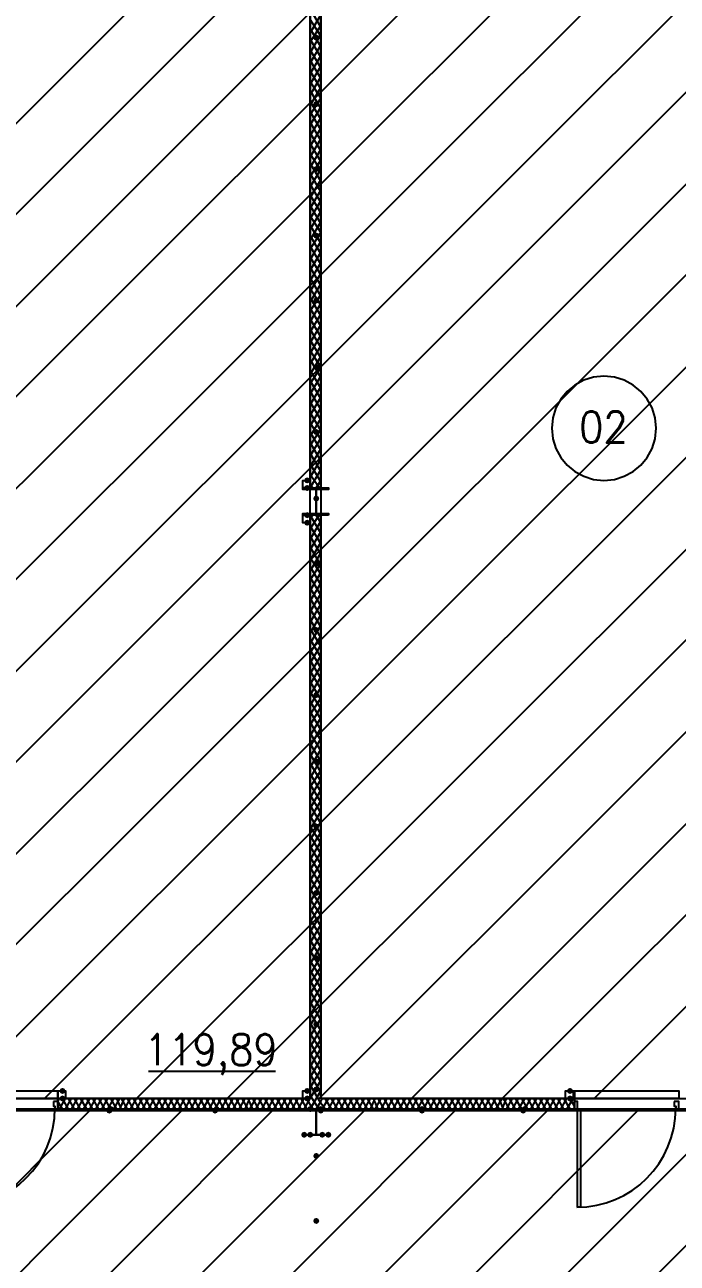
# Model space of a CAD drawing. Header units: millimetres. Extents: x 0 to 420, y 0 to 297.
# Drawn here: x 129.33 to 147.62, y 197.53 to 232.22 of the extents above; entities that cross this region are included whole.
import ezdxf

# ---------------------------------------------------------------- set-up
doc = ezdxf.new("R2010")
doc.units = ezdxf.units.MM
doc.layers.get('0').update_dxf_attribs({"linetype": 'CONTINUOUS'})
doc.styles.get("Standard").update_dxf_attribs({"font": 'STANDARD'})

msp = doc.modelspace()

# ---------------------------------------------------------------- hatches: boundary and pattern name
at = {"true_color": 0x000007}
for points in [[(137.583333, 231.859667), (137.558463, 231.799871), (137.498667, 231.775), (137.438871, 231.799871), (137.414, 231.859667), (137.438871, 231.919462), (137.498667, 231.944333), (137.558462, 231.919463)], [(137.583333, 229.997), (137.558463, 229.937204), (137.498667, 229.912333), (137.438871, 229.937204), (137.414, 229.997), (137.438871, 230.056796), (137.498667, 230.081667), (137.558462, 230.056796)], [(137.583333, 228.176667), (137.558463, 228.116871), (137.498667, 228.092), (137.438871, 228.116871), (137.414, 228.176667), (137.438871, 228.236462), (137.498667, 228.261333), (137.558462, 228.236463)], [(137.583333, 226.314), (137.558463, 226.254204), (137.498667, 226.229333), (137.438871, 226.254204), (137.414, 226.314), (137.438871, 226.373796), (137.498667, 226.398667), (137.558462, 226.373796)], [(137.583333, 224.493667), (137.558463, 224.433871), (137.498667, 224.409), (137.438871, 224.433871), (137.414, 224.493667), (137.438871, 224.553462), (137.498667, 224.578333), (137.558462, 224.553463)], [(137.583333, 222.631), (137.558463, 222.571204), (137.498667, 222.546333), (137.438871, 222.571204), (137.414, 222.631), (137.438871, 222.690796), (137.498667, 222.715667), (137.558462, 222.690796)], [(137.583333, 220.810667), (137.558463, 220.750871), (137.498667, 220.726), (137.438871, 220.750871), (137.414, 220.810667), (137.438871, 220.870462), (137.498667, 220.895333), (137.558462, 220.870463)], [(137.329333, 219.456), (137.304463, 219.396204), (137.244667, 219.371333), (137.184871, 219.396204), (137.16, 219.456), (137.184871, 219.515796), (137.244667, 219.540667), (137.304462, 219.515796)], [(137.329333, 219.244333), (137.304463, 219.184537), (137.244667, 219.159667), (137.184871, 219.184537), (137.16, 219.244333), (137.184871, 219.304129), (137.244667, 219.329), (137.304462, 219.304129)], [(137.583333, 218.948), (137.558463, 218.888204), (137.498667, 218.863333), (137.438871, 218.888204), (137.414, 218.948), (137.438871, 219.007796), (137.498667, 219.032667), (137.558462, 219.007796)], [(137.329333, 218.482333), (137.304463, 218.422537), (137.244667, 218.397667), (137.184871, 218.422537), (137.16, 218.482333), (137.184871, 218.542129), (137.244667, 218.567), (137.304462, 218.542129)], [(137.329333, 218.270667), (137.304463, 218.210871), (137.244667, 218.186), (137.184871, 218.210871), (137.16, 218.270667), (137.184871, 218.330462), (137.244667, 218.355333), (137.304462, 218.330463)], [(137.583333, 217.127667), (137.558463, 217.067871), (137.498667, 217.043), (137.438871, 217.067871), (137.414, 217.127667), (137.438871, 217.187462), (137.498667, 217.212333), (137.558462, 217.187463)], [(137.583333, 215.265), (137.558463, 215.205204), (137.498667, 215.180333), (137.438871, 215.205204), (137.414, 215.265), (137.438871, 215.324796), (137.498667, 215.349667), (137.558462, 215.324796)], [(137.583333, 213.444667), (137.558463, 213.384871), (137.498667, 213.36), (137.438871, 213.384871), (137.414, 213.444667), (137.438871, 213.504462), (137.498667, 213.529333), (137.558462, 213.504463)], [(137.583333, 211.582), (137.558463, 211.522204), (137.498667, 211.497333), (137.438871, 211.522204), (137.414, 211.582), (137.438871, 211.641796), (137.498667, 211.666667), (137.558462, 211.641796)], [(137.583333, 209.761667), (137.558463, 209.701871), (137.498667, 209.677), (137.438871, 209.701871), (137.414, 209.761667), (137.438871, 209.821462), (137.498667, 209.846333), (137.558462, 209.821463)], [(137.583333, 207.899), (137.558463, 207.839204), (137.498667, 207.814333), (137.438871, 207.839204), (137.414, 207.899), (137.438871, 207.958796), (137.498667, 207.983667), (137.558462, 207.958796)], [(137.583333, 206.078667), (137.558463, 206.018871), (137.498667, 205.994), (137.438871, 206.018871), (137.414, 206.078667), (137.438871, 206.138462), (137.498667, 206.163333), (137.558462, 206.138463)], [(137.583333, 204.216), (137.558463, 204.156204), (137.498667, 204.131333), (137.438871, 204.156204), (137.414, 204.216), (137.438871, 204.275796), (137.498667, 204.300667), (137.558462, 204.275796)], [(130.471333, 202.353333), (130.446463, 202.293537), (130.386667, 202.268667), (130.326871, 202.293537), (130.302, 202.353333), (130.326871, 202.413129), (130.386667, 202.438), (130.446462, 202.413129)], [(137.329333, 202.353333), (137.304463, 202.293537), (137.244667, 202.268667), (137.184871, 202.293537), (137.16, 202.353333), (137.184871, 202.413129), (137.244667, 202.438), (137.304462, 202.413129)], [(137.583333, 202.395667), (137.558463, 202.335871), (137.498667, 202.311), (137.438871, 202.335871), (137.414, 202.395667), (137.438871, 202.455462), (137.498667, 202.480333), (137.558462, 202.455463)], [(144.695333, 202.353333), (144.670463, 202.293537), (144.610667, 202.268667), (144.550871, 202.293537), (144.526, 202.353333), (144.550871, 202.413129), (144.610667, 202.438), (144.670462, 202.413129)], [(130.471333, 202.141667), (130.446463, 202.081871), (130.386667, 202.057), (130.326871, 202.081871), (130.302, 202.141667), (130.326871, 202.201462), (130.386667, 202.226333), (130.446462, 202.201463)], [(137.329333, 202.141667), (137.304463, 202.081871), (137.244667, 202.057), (137.184871, 202.081871), (137.16, 202.141667), (137.184871, 202.201462), (137.244667, 202.226333), (137.304462, 202.201463)], [(137.414, 201.845333), (137.389129, 201.785537), (137.329333, 201.760667), (137.269538, 201.785537), (137.244667, 201.845333), (137.269537, 201.905129), (137.329333, 201.93), (137.389129, 201.905129)], [(144.695333, 202.141667), (144.670463, 202.081871), (144.610667, 202.057), (144.550871, 202.081871), (144.526, 202.141667), (144.550871, 202.201462), (144.610667, 202.226333), (144.670462, 202.201463)], [(137.244667, 201.125667), (137.219796, 201.065871), (137.16, 201.041), (137.100204, 201.065871), (137.075333, 201.125667), (137.100204, 201.185462), (137.16, 201.210333), (137.219796, 201.185463)], [(137.414, 201.125667), (137.389129, 201.065871), (137.329333, 201.041), (137.269538, 201.065871), (137.244667, 201.125667), (137.269537, 201.185462), (137.329333, 201.210333), (137.389129, 201.185463)], [(137.752667, 201.125667), (137.727796, 201.065871), (137.668, 201.041), (137.608204, 201.065871), (137.583333, 201.125667), (137.608204, 201.185462), (137.668, 201.210333), (137.727796, 201.185463)], [(137.922, 201.125667), (137.897129, 201.065871), (137.837333, 201.041), (137.777538, 201.065871), (137.752667, 201.125667), (137.777537, 201.185462), (137.837333, 201.210333), (137.897129, 201.185463)], [(137.583333, 200.533), (137.558463, 200.473204), (137.498667, 200.448333), (137.438871, 200.473204), (137.414, 200.533), (137.438871, 200.592796), (137.498667, 200.617667), (137.558462, 200.592796)], [(137.583333, 198.712667), (137.558463, 198.652871), (137.498667, 198.628), (137.438871, 198.652871), (137.414, 198.712667), (137.438871, 198.772462), (137.498667, 198.797333), (137.558462, 198.772463)]]:
    msp.add_hatch(color=0, dxfattribs=at).paths.add_polyline_path(points, flags=0)
at = {"true_color": 0x0000fe}
for points in [[(131.826, 201.845333), (131.801129, 201.785537), (131.741333, 201.760667), (131.681538, 201.785537), (131.656667, 201.845333), (131.681537, 201.905129), (131.741333, 201.93), (131.801129, 201.905129)], [(134.789333, 201.845333), (134.764463, 201.785537), (134.704667, 201.760667), (134.644871, 201.785537), (134.62, 201.845333), (134.644871, 201.905129), (134.704667, 201.93), (134.764462, 201.905129)], [(137.710333, 201.845333), (137.685463, 201.785537), (137.625667, 201.760667), (137.565871, 201.785537), (137.541, 201.845333), (137.565871, 201.905129), (137.625667, 201.93), (137.685462, 201.905129)], [(140.546667, 201.845333), (140.521796, 201.785537), (140.462, 201.760667), (140.402204, 201.785537), (140.377333, 201.845333), (140.402204, 201.905129), (140.462, 201.93), (140.521796, 201.905129)], [(143.425333, 201.845333), (143.400463, 201.785537), (143.340667, 201.760667), (143.280871, 201.785537), (143.256, 201.845333), (143.280871, 201.905129), (143.340667, 201.93), (143.400462, 201.905129)], [(131.783667, 201.803), (131.758796, 201.743204), (131.699, 201.718333), (131.639204, 201.743204), (131.614333, 201.803), (131.639204, 201.862796), (131.699, 201.887667), (131.758796, 201.862796)], [(134.747, 201.803), (134.722129, 201.743204), (134.662333, 201.718333), (134.602538, 201.743204), (134.577667, 201.803), (134.602537, 201.862796), (134.662333, 201.887667), (134.722129, 201.862796)], [(137.710333, 201.803), (137.685463, 201.743204), (137.625667, 201.718333), (137.565871, 201.743204), (137.541, 201.803), (137.565871, 201.862796), (137.625667, 201.887667), (137.685462, 201.862796)], [(140.546667, 201.803), (140.521796, 201.743204), (140.462, 201.718333), (140.402204, 201.743204), (140.377333, 201.803), (140.402204, 201.862796), (140.462, 201.887667), (140.521796, 201.862796)], [(143.383, 201.803), (143.358129, 201.743204), (143.298333, 201.718333), (143.238537, 201.743204), (143.213667, 201.803), (143.238537, 201.862796), (143.298333, 201.887667), (143.358129, 201.862796)]]:
    msp.add_hatch(color=0, dxfattribs=at).paths.add_polyline_path(points, flags=0)
at = {"true_color": 0x000007}
h = msp.add_hatch(color=0, dxfattribs=at)
h.paths.add_polyline_path([(137.625667, 201.845333), (130.259667, 201.845333), (137.625667, 201.803)], flags=0)
h.paths.add_polyline_path([(130.259667, 201.845333), (137.625667, 201.803), (130.259667, 201.803)], flags=0)
h = msp.add_hatch(color=0, dxfattribs=at)
h.paths.add_polyline_path([(144.737667, 201.845333), (137.625667, 201.845333), (144.737667, 201.803)], flags=0)
h.paths.add_polyline_path([(137.625667, 201.845333), (144.737667, 201.803), (137.625667, 201.803)], flags=0)

# ---------------------------------------------------------------- linework, layer by layer
at = {"color": 0, "true_color": 0x00002b}
for points in [[(108.161667, 236.601), (108.161667, 202.141667), (137.329333, 202.141667), (137.329333, 236.601)], [(154.728333, 202.141667), (154.728333, 236.601), (137.625667, 236.601), (137.625667, 202.141667)]]:
    msp.add_lwpolyline(points, close=True, dxfattribs=at)
at = {"color": 0, "true_color": 0x000002}
for points in [[(108.161668, 208.533999), (136.228668, 236.600999)], [(108.161668, 205.993999), (138.768668, 236.600999)], [(108.161668, 203.411666), (141.351001, 236.600999)], [(109.389335, 202.141666), (143.891001, 236.600999)], [(111.971668, 202.141666), (146.473334, 236.600999)], [(114.511668, 202.141666), (149.013334, 236.600999)], [(117.094001, 202.141666), (151.595668, 236.600999)], [(119.634001, 202.141666), (154.135668, 236.600999)], [(122.216335, 202.141666), (156.718001, 236.600999)], [(124.756335, 202.141666), (159.258001, 236.600999)], [(127.338668, 202.141666), (161.840334, 236.600999)], [(129.878668, 202.141666), (164.380334, 236.600999)], [(132.461001, 202.141666), (166.962668, 236.600999)], [(135.001001, 202.141666), (169.502668, 236.600999)], [(137.583334, 202.141666), (172.085001, 236.600999)], [(140.165668, 202.141666), (174.625001, 236.600999)], [(142.705668, 202.141666), (177.207334, 236.600999)], [(145.288001, 202.141666), (179.747334, 236.600999)]]:
    msp.add_lwpolyline(points, dxfattribs=at)
at = {"color": 0, "true_color": 0x000006}
msp.add_lwpolyline([(242.527667, 236.600999), (258.572001, 236.600999), (258.572001, 201.845333), (392.938, 201.845333), (392.938, 154.728333), (258.572001, 154.728333), (258.572001, 119.972666), (242.485334, 119.972666), (242.485334, 154.770666), (108.161668, 154.770666), (108.161668, 201.802999), (242.189001, 201.802999), (242.527667, 201.802999)], close=True, dxfattribs=at)
at = {"color": 0, "true_color": 0x000007}
for points in [[(137.625667, 219.244333), (137.625667, 235.881333), (137.329333, 235.881333), (137.329333, 219.244333)], [(137.329333, 219.244333), (137.117667, 219.244333), (137.117667, 219.456), (137.329333, 219.456), (137.329333, 219.244333), (137.117667, 219.244333), (137.117667, 219.456), (137.329333, 219.456)], [(137.837333, 218.482333), (137.117667, 218.482333), (137.117667, 218.524667), (137.498667, 218.524667), (137.498667, 219.202), (137.117667, 219.202), (137.117667, 219.244333), (137.837333, 219.244333), (137.837333, 219.202), (137.498667, 219.202), (137.498667, 218.524667), (137.837333, 218.524667)], [(137.329333, 218.270667), (137.117667, 218.270667), (137.117667, 218.482333), (137.329333, 218.482333), (137.329333, 218.270667), (137.117667, 218.270667), (137.117667, 218.482333), (137.329333, 218.482333)], [(130.259667, 202.353333), (130.471333, 202.353333), (130.471333, 202.141667), (130.259667, 202.141667), (130.259667, 202.353333), (130.471333, 202.353333), (130.471333, 202.141667), (130.259667, 202.141667)], [(137.329333, 202.141667), (137.117667, 202.141667), (137.117667, 202.353333), (137.329333, 202.353333), (137.329333, 202.141667), (137.117667, 202.141667), (137.117667, 202.353333), (137.329333, 202.353333)], [(144.483667, 202.353333), (144.695333, 202.353333), (144.695333, 202.141667), (144.483667, 202.141667), (144.483667, 202.353333), (144.737667, 202.353333), (144.737667, 202.141667), (144.483667, 202.141667)], [(130.132667, 202.057), (130.132667, 201.93), (130.175, 201.93), (130.175, 201.845333), (130.259667, 201.845333), (130.259667, 202.057)], [(144.737667, 202.057), (144.737667, 201.845333), (144.822333, 201.845333), (144.822333, 201.93), (144.822333, 202.057)], [(147.531667, 202.057), (147.531667, 201.93), (147.574, 201.93), (147.574, 201.845333), (147.658667, 201.845333), (147.658667, 202.057)], [(137.625667, 201.845333), (130.259667, 201.845333), (137.625667, 201.803)], [(130.259667, 201.845333), (137.625667, 201.803), (130.259667, 201.803)], [(130.259667, 201.803), (137.625667, 201.803), (137.625667, 201.845333), (130.259667, 201.845333)], [(130.259667, 201.803), (137.625667, 201.803), (137.625667, 201.845333), (130.259667, 201.845333)], [(137.837333, 201.125667), (137.117667, 201.125667), (137.498667, 201.125667), (137.498667, 201.803), (137.117667, 201.803), (137.117667, 201.845333), (137.837333, 201.845333), (137.837333, 201.803), (137.498667, 201.803), (137.498667, 201.125667)], [(144.737667, 201.845333), (137.625667, 201.845333), (144.737667, 201.803)], [(137.625667, 201.845333), (144.737667, 201.803), (137.625667, 201.803)], [(144.737667, 201.845333), (144.737667, 201.803), (137.625667, 201.803), (137.625667, 201.845333), (144.737667, 201.845333), (137.625667, 201.845333), (137.625667, 201.803), (144.737667, 201.803)], [(144.822333, 199.093667), (144.822333, 201.845333), (144.907, 201.845333), (144.907, 199.093667)]]:
    msp.add_lwpolyline(points, close=True, dxfattribs=at)
for points in [[(137.625667, 232.156), (137.329333, 232.664)], [(137.329333, 231.986667), (137.625667, 232.494667)], [(137.625667, 231.902), (137.329333, 232.367667)], [(137.329333, 231.732667), (137.625667, 232.198333)], [(137.625667, 231.605667), (137.329333, 232.113667)], [(137.329333, 231.436333), (137.625667, 231.944333)], [(137.625667, 231.309333), (137.329333, 231.817333)], [(137.329333, 231.14), (137.625667, 231.648)], [(137.625667, 231.013), (137.329333, 231.521)], [(137.329333, 230.843667), (137.625667, 231.351667)], [(137.625667, 230.716667), (137.329333, 231.224667)], [(137.329333, 230.547333), (137.625667, 231.055333)], [(137.625667, 230.420333), (137.329333, 230.928333)], [(137.329333, 230.251), (137.625667, 230.759)], [(137.625667, 230.166333), (137.329333, 230.632)], [(137.329333, 229.954667), (137.625667, 230.462667)], [(137.625667, 229.87), (137.329333, 230.378)], [(137.329333, 229.700667), (137.625667, 230.166333)], [(137.625667, 229.573667), (137.329333, 230.081667)], [(137.329333, 229.404333), (137.625667, 229.912333)], [(137.625667, 229.277333), (137.329333, 229.785333)], [(137.329333, 229.108), (137.625667, 229.616)], [(137.625667, 228.981), (137.329333, 229.489)], [(137.329333, 228.811667), (137.625667, 229.319667)], [(137.625667, 228.684667), (137.329333, 229.192667)], [(137.329333, 228.515333), (137.625667, 229.023333)], [(137.625667, 228.388333), (137.329333, 228.896333)], [(137.329333, 228.219), (137.625667, 228.727)], [(137.625667, 228.134333), (137.329333, 228.6)], [(137.329333, 227.965), (137.625667, 228.430667)], [(137.625667, 227.838), (137.329333, 228.346)], [(137.329333, 227.668667), (137.625667, 228.176667)], [(137.625667, 227.541667), (137.329333, 228.049667)], [(137.329333, 227.372333), (137.625667, 227.880333)], [(137.625667, 227.245333), (137.329333, 227.753333)], [(137.329333, 227.076), (137.625667, 227.584)], [(137.625667, 226.949), (137.329333, 227.457)], [(137.329333, 226.779667), (137.625667, 227.287667)], [(137.625667, 226.652667), (137.329333, 227.160667)], [(137.329333, 226.483333), (137.625667, 226.991333)], [(137.625667, 226.398667), (137.329333, 226.864333)], [(137.329333, 226.187), (137.625667, 226.695)], [(137.625667, 226.102333), (137.329333, 226.610333)], [(137.329333, 225.933), (137.625667, 226.398667)], [(137.625667, 225.806), (137.329333, 226.314)], [(137.329333, 225.636667), (137.625667, 226.144667)], [(137.625667, 225.509667), (137.329333, 226.017667)], [(137.329333, 225.340333), (137.625667, 225.848333)], [(137.625667, 225.213333), (137.329333, 225.721333)], [(137.329333, 225.044), (137.625667, 225.552)], [(137.625667, 224.917), (137.329333, 225.425)], [(137.329333, 224.747667), (137.625667, 225.255667)], [(137.625667, 224.620667), (137.329333, 225.128667)], [(137.329333, 224.451333), (137.625667, 224.959333)], [(137.625667, 224.366667), (137.329333, 224.832333)], [(137.329333, 224.197333), (137.625667, 224.663)], [(137.625667, 224.070333), (137.329333, 224.578333)], [(137.329333, 223.901), (137.625667, 224.409)], [(137.625667, 223.774), (137.329333, 224.282)], [(137.329333, 223.604667), (137.625667, 224.112667)], [(137.625667, 223.477667), (137.329333, 223.985667)], [(137.329333, 223.308333), (137.625667, 223.816333)], [(137.625667, 223.181333), (137.329333, 223.689333)], [(137.329333, 223.012), (137.625667, 223.52)], [(137.625667, 222.885), (137.329333, 223.393)], [(137.329333, 222.715667), (137.625667, 223.223667)], [(137.625667, 222.631), (137.329333, 223.096667)], [(137.329333, 222.419333), (137.625667, 222.927333)], [(137.625667, 222.334667), (137.329333, 222.842667)], [(137.329333, 222.165333), (137.625667, 222.631)], [(137.625667, 222.038333), (137.329333, 222.546333)], [(137.329333, 221.869), (137.625667, 222.377)], [(147.023667, 220.9165), (146.993995, 221.210844), (146.908894, 221.484996), (146.774238, 221.733083), (146.595899, 221.949232), (146.379749, 222.127572), (146.131662, 222.262228), (145.85751, 222.347328), (145.563167, 222.377), (145.268823, 222.347328), (144.994671, 222.262228), (144.746584, 222.127572), (144.530434, 221.949232), (144.352095, 221.733083), (144.217439, 221.484996), (144.132339, 221.210844), (144.102667, 220.9165)], [(137.625667, 221.742), (137.329333, 222.25)], [(137.329333, 221.572667), (137.625667, 222.080667)], [(137.625667, 221.445667), (137.329333, 221.953667)], [(137.329333, 221.276333), (137.625667, 221.784333)], [(137.625667, 221.149333), (137.329333, 221.657333)], [(137.329333, 220.98), (137.625667, 221.488)], [(137.625667, 220.853), (137.329333, 221.361)], [(137.329333, 220.683667), (137.625667, 221.191667)], [(137.625667, 220.599), (137.329333, 221.064667)], [(137.329333, 220.429667), (137.625667, 220.895333)], [(137.625667, 220.302667), (137.329333, 220.810667)], [(144.102667, 220.9165), (144.132339, 220.622156), (144.217439, 220.348004), (144.352095, 220.099917), (144.530434, 219.883768), (144.746584, 219.705428), (144.994671, 219.570772), (145.268823, 219.485672), (145.563167, 219.456), (145.85751, 219.485672), (146.131662, 219.570772), (146.379749, 219.705428), (146.595899, 219.883768), (146.774238, 220.099917), (146.908894, 220.348004), (146.993995, 220.622156), (147.023667, 220.9165)], [(137.329333, 220.133333), (137.625667, 220.641333)], [(137.625667, 220.006333), (137.329333, 220.514333)], [(137.329333, 219.837), (137.625667, 220.345)], [(137.625667, 219.71), (137.329333, 220.218)], [(137.329333, 219.540667), (137.625667, 220.048667)], [(137.625667, 219.413667), (137.329333, 219.921667)], [(137.329333, 219.244333), (137.625667, 219.752333)], [(137.583333, 219.244333), (137.329333, 219.625333)], [(137.414, 219.244333), (137.329333, 219.329)], [(137.498667, 219.244333), (137.625667, 219.456)], [(137.16, 219.202), (137.16, 219.244333)], [(137.329333, 219.202), (137.329333, 219.244333)], [(137.498667, 218.482333), (137.498667, 219.244333)], [(137.668, 219.202), (137.668, 219.244333)], [(137.837333, 219.202), (137.837333, 219.244333)], [(137.16, 218.482333), (137.16, 218.524667)], [(137.329333, 218.482333), (137.329333, 218.524667)], [(137.329333, 218.397667), (137.414, 218.482333)], [(137.329333, 218.101333), (137.583333, 218.482333)], [(137.625667, 217.974333), (137.329333, 218.482333)], [(137.625667, 202.141667), (137.625667, 218.482333), (137.329333, 218.482333), (137.329333, 202.141667)], [(137.329333, 217.805), (137.625667, 218.313)], [(137.625667, 218.270667), (137.498667, 218.482333)], [(137.668, 218.482333), (137.668, 218.524667)], [(137.837333, 218.482333), (137.837333, 218.524667)], [(137.625667, 217.678), (137.329333, 218.186)], [(137.329333, 217.508667), (137.625667, 218.016667)], [(137.625667, 217.381667), (137.329333, 217.889667)], [(137.329333, 217.212333), (137.625667, 217.720333)], [(137.625667, 217.085333), (137.329333, 217.593333)], [(137.329333, 216.916), (137.625667, 217.424)], [(137.625667, 216.831333), (137.329333, 217.297)], [(137.329333, 216.662), (137.625667, 217.127667)], [(137.625667, 216.535), (137.329333, 217.043)], [(137.329333, 216.365667), (137.625667, 216.873667)], [(137.625667, 216.238667), (137.329333, 216.746667)], [(137.329333, 216.069333), (137.625667, 216.577333)], [(137.625667, 215.942333), (137.329333, 216.450333)], [(137.329333, 215.773), (137.625667, 216.281)], [(137.625667, 215.646), (137.329333, 216.154)], [(137.329333, 215.476667), (137.625667, 215.984667)], [(137.625667, 215.349667), (137.329333, 215.857667)], [(137.329333, 215.180333), (137.625667, 215.688333)], [(137.625667, 215.053333), (137.329333, 215.561333)], [(137.329333, 214.884), (137.625667, 215.392)], [(137.625667, 214.799333), (137.329333, 215.307333)], [(137.329333, 214.63), (137.625667, 215.095667)], [(137.625667, 214.503), (137.329333, 215.011)], [(137.329333, 214.333667), (137.625667, 214.841667)], [(137.625667, 214.206667), (137.329333, 214.714667)], [(137.329333, 214.037333), (137.625667, 214.545333)], [(137.625667, 213.910333), (137.329333, 214.418333)], [(137.329333, 213.741), (137.625667, 214.249)], [(137.625667, 213.614), (137.329333, 214.122)], [(137.329333, 213.444667), (137.625667, 213.952667)], [(137.625667, 213.317667), (137.329333, 213.825667)], [(137.329333, 213.148333), (137.625667, 213.656333)], [(137.625667, 213.063667), (137.329333, 213.529333)], [(137.329333, 212.894333), (137.625667, 213.36)], [(137.625667, 212.767333), (137.329333, 213.275333)], [(137.329333, 212.598), (137.625667, 213.106)], [(137.625667, 212.471), (137.329333, 212.979)], [(137.329333, 212.301667), (137.625667, 212.809667)], [(137.625667, 212.174667), (137.329333, 212.682667)], [(137.329333, 212.005333), (137.625667, 212.513333)], [(137.625667, 211.878333), (137.329333, 212.386333)], [(137.329333, 211.709), (137.625667, 212.217)], [(137.625667, 211.582), (137.329333, 212.09)], [(137.329333, 211.412667), (137.625667, 211.920667)], [(137.625667, 211.285667), (137.329333, 211.793667)], [(137.329333, 211.116333), (137.625667, 211.624333)], [(137.625667, 211.031667), (137.329333, 211.539667)], [(137.329333, 210.862333), (137.625667, 211.328)], [(137.625667, 210.735333), (137.329333, 211.243333)], [(137.329333, 210.566), (137.625667, 211.074)], [(137.625667, 210.439), (137.329333, 210.947)], [(137.329333, 210.269667), (137.625667, 210.777667)], [(137.625667, 210.142667), (137.329333, 210.650667)], [(137.329333, 209.973333), (137.625667, 210.481333)], [(137.625667, 209.846333), (137.329333, 210.354333)], [(137.329333, 209.677), (137.625667, 210.185)], [(137.625667, 209.55), (137.329333, 210.058)], [(137.329333, 209.380667), (137.625667, 209.888667)], [(137.625667, 209.296), (137.329333, 209.761667)], [(137.329333, 209.126667), (137.625667, 209.592333)], [(137.625667, 208.999667), (137.329333, 209.507667)], [(137.329333, 208.830333), (137.625667, 209.338333)], [(137.625667, 208.703333), (137.329333, 209.211333)], [(137.329333, 208.534), (137.625667, 209.042)], [(137.625667, 208.407), (137.329333, 208.915)], [(137.329333, 208.237667), (137.625667, 208.745667)], [(137.625667, 208.110667), (137.329333, 208.618667)], [(137.329333, 207.941333), (137.625667, 208.449333)], [(137.625667, 207.814333), (137.329333, 208.322333)], [(137.329333, 207.645), (137.625667, 208.153)], [(137.625667, 207.518), (137.329333, 208.026)], [(137.329333, 207.348667), (137.625667, 207.856667)], [(137.625667, 207.264), (137.329333, 207.729667)], [(137.329333, 207.094667), (137.625667, 207.560333)], [(137.625667, 206.967667), (137.329333, 207.475667)], [(137.329333, 206.798333), (137.625667, 207.306333)], [(137.625667, 206.671333), (137.329333, 207.179333)], [(137.329333, 206.502), (137.625667, 207.01)], [(137.625667, 206.375), (137.329333, 206.883)], [(137.329333, 206.205667), (137.625667, 206.713667)], [(137.625667, 206.078667), (137.329333, 206.586667)], [(137.329333, 205.909333), (137.625667, 206.417333)], [(137.625667, 205.782333), (137.329333, 206.290333)], [(137.329333, 205.613), (137.625667, 206.121)], [(137.625667, 205.528333), (137.329333, 205.994)], [(137.329333, 205.359), (137.625667, 205.824667)], [(137.625667, 205.232), (137.329333, 205.74)], [(137.329333, 205.062667), (137.625667, 205.570667)], [(137.625667, 204.935667), (137.329333, 205.443667)], [(137.329333, 204.766333), (137.625667, 205.274333)], [(137.625667, 204.639333), (137.329333, 205.147333)], [(137.329333, 204.47), (137.625667, 204.978)], [(137.625667, 204.343), (137.329333, 204.851)], [(137.329333, 204.173667), (137.625667, 204.681667)], [(137.625667, 204.046667), (137.329333, 204.554667)], [(137.329333, 203.877333), (137.625667, 204.385333)], [(137.625667, 203.750333), (137.329333, 204.258333)], [(137.329333, 203.581), (137.625667, 204.089)], [(137.625667, 203.496333), (137.329333, 203.962)], [(137.329333, 203.327), (137.625667, 203.792667)], [(137.625667, 203.2), (137.329333, 203.708)], [(137.329333, 203.030667), (137.625667, 203.538667)], [(137.625667, 202.903667), (137.329333, 203.411667)], [(137.329333, 202.734333), (137.625667, 203.242333)], [(137.625667, 202.607333), (137.329333, 203.115333)], [(132.799667, 202.903667), (136.355667, 202.903667)], [(137.329333, 202.438), (137.625667, 202.946)], [(137.625667, 202.311), (137.329333, 202.819)], [(137.329333, 202.141667), (137.625667, 202.649667)], [(128.778, 202.353333), (130.259667, 202.353333), (130.259667, 202.226333)], [(137.625667, 202.014667), (137.329333, 202.522667)], [(137.329333, 201.845333), (137.625667, 202.353333)], [(144.737667, 202.226333), (144.737667, 202.353333), (146.177, 202.353333)], [(146.177, 202.353333), (147.658667, 202.353333), (147.658667, 202.226333)], [(130.259667, 202.226333), (130.259667, 202.141667), (128.778, 202.141667)], [(130.259667, 202.057), (130.302, 202.141667)], [(130.259667, 201.845333), (130.259667, 202.057), (130.259667, 202.141667)], [(130.259667, 202.141667), (130.259667, 202.057), (130.259667, 201.845333), (130.259667, 202.057)], [(137.329333, 202.141667), (130.259667, 202.141667)], [(130.386667, 201.845333), (130.259667, 202.057)], [(130.302, 201.845333), (130.471333, 202.141667)], [(130.556, 201.845333), (130.386667, 202.141667)], [(130.471333, 201.845333), (130.640667, 202.141667)], [(130.725333, 201.845333), (130.556, 202.141667)], [(130.640667, 201.845333), (130.81, 202.141667)], [(130.894667, 201.845333), (130.725333, 202.141667)], [(130.81, 201.845333), (130.979333, 202.141667)], [(131.064, 201.845333), (130.894667, 202.141667)], [(130.979333, 201.845333), (131.148667, 202.141667)], [(131.233333, 201.845333), (131.064, 202.141667)], [(131.148667, 201.845333), (131.318, 202.141667)], [(131.402667, 201.845333), (131.233333, 202.141667)], [(131.318, 201.845333), (131.487333, 202.141667)], [(131.572, 201.845333), (131.402667, 202.141667)], [(131.487333, 201.845333), (131.656667, 202.141667)], [(131.741333, 201.845333), (131.572, 202.141667)], [(131.656667, 201.845333), (131.826, 202.141667)], [(131.910667, 201.845333), (131.741333, 202.141667)], [(131.826, 201.845333), (131.995333, 202.141667)], [(132.037667, 201.845333), (131.910667, 202.141667)], [(131.995333, 201.845333), (132.122333, 202.141667)], [(132.207, 201.845333), (132.037667, 202.141667)], [(132.122333, 201.845333), (132.291667, 202.141667)], [(132.376333, 201.845333), (132.207, 202.141667)], [(132.291667, 201.845333), (132.461, 202.141667)], [(132.545667, 201.845333), (132.376333, 202.141667)], [(132.461, 201.845333), (132.630333, 202.141667)], [(132.715, 201.845333), (132.545667, 202.141667)], [(132.630333, 201.845333), (132.799667, 202.141667)], [(132.884333, 201.845333), (132.715, 202.141667)], [(132.799667, 201.845333), (132.969, 202.141667)], [(133.053667, 201.845333), (132.884333, 202.141667)], [(132.969, 201.845333), (133.138333, 202.141667)], [(133.223, 201.845333), (133.053667, 202.141667)], [(133.138333, 201.845333), (133.307667, 202.141667)], [(133.392333, 201.845333), (133.223, 202.141667)], [(133.307667, 201.845333), (133.477, 202.141667)], [(133.561667, 201.845333), (133.392333, 202.141667)], [(133.477, 201.845333), (133.646333, 202.141667)], [(133.731, 201.845333), (133.561667, 202.141667)], [(133.646333, 201.845333), (133.815667, 202.141667)], [(133.900333, 201.845333), (133.731, 202.141667)], [(133.815667, 201.845333), (133.985, 202.141667)], [(134.069667, 201.845333), (133.900333, 202.141667)], [(133.985, 201.845333), (134.154333, 202.141667)], [(134.239, 201.845333), (134.069667, 202.141667)], [(134.154333, 201.845333), (134.323667, 202.141667)], [(134.408333, 201.845333), (134.239, 202.141667)], [(134.323667, 201.845333), (134.493, 202.141667)], [(134.577667, 201.845333), (134.408333, 202.141667)], [(134.493, 201.845333), (134.662333, 202.141667)], [(134.747, 201.845333), (134.577667, 202.141667)], [(134.662333, 201.845333), (134.831667, 202.141667)], [(134.916333, 201.845333), (134.747, 202.141667)], [(134.831667, 201.845333), (135.001, 202.141667)], [(135.085667, 201.845333), (134.916333, 202.141667)], [(135.001, 201.845333), (135.170333, 202.141667)], [(135.255, 201.845333), (135.085667, 202.141667)], [(135.170333, 201.845333), (135.339667, 202.141667)], [(135.424333, 201.845333), (135.255, 202.141667)], [(135.339667, 201.845333), (135.509, 202.141667)], [(135.593667, 201.845333), (135.424333, 202.141667)], [(135.509, 201.845333), (135.636, 202.141667)], [(135.720667, 201.845333), (135.593667, 202.141667)], [(135.636, 201.845333), (135.805333, 202.141667)], [(135.89, 201.845333), (135.720667, 202.141667)], [(135.805333, 201.845333), (135.974667, 202.141667)], [(136.059333, 201.845333), (135.89, 202.141667)], [(135.974667, 201.845333), (136.144, 202.141667)], [(136.228667, 201.845333), (136.059333, 202.141667)], [(136.144, 201.845333), (136.313333, 202.141667)], [(136.398, 201.845333), (136.228667, 202.141667)], [(136.313333, 201.845333), (136.482667, 202.141667)], [(136.567333, 201.845333), (136.398, 202.141667)], [(136.482667, 201.845333), (136.652, 202.141667)], [(136.736667, 201.845333), (136.567333, 202.141667)], [(136.652, 201.845333), (136.821333, 202.141667)], [(136.906, 201.845333), (136.736667, 202.141667)], [(136.821333, 201.845333), (136.990667, 202.141667)], [(137.075333, 201.845333), (136.906, 202.141667)], [(136.990667, 201.845333), (137.16, 202.141667)], [(137.244667, 201.845333), (137.075333, 202.141667)], [(137.16, 201.845333), (137.329333, 202.141667)], [(137.329333, 201.972333), (137.244667, 202.141667)], [(137.583333, 201.845333), (137.329333, 202.226333)], [(137.414, 201.845333), (137.329333, 201.972333)], [(137.498667, 201.845333), (137.625667, 202.057)], [(137.625667, 202.057), (137.668, 202.141667)], [(144.737667, 202.141667), (137.625667, 202.141667)], [(137.752667, 201.845333), (137.625667, 202.014667)], [(137.668, 201.845333), (137.837333, 202.141667)], [(137.922, 201.845333), (137.752667, 202.141667)], [(137.837333, 201.845333), (138.006667, 202.141667)], [(138.091333, 201.845333), (137.922, 202.141667)], [(138.006667, 201.845333), (138.176, 202.141667)], [(138.260667, 201.845333), (138.091333, 202.141667)], [(138.176, 201.845333), (138.345333, 202.141667)], [(138.43, 201.845333), (138.260667, 202.141667)], [(138.345333, 201.845333), (138.514667, 202.141667)], [(138.599333, 201.845333), (138.43, 202.141667)], [(138.514667, 201.845333), (138.684, 202.141667)], [(138.768667, 201.845333), (138.599333, 202.141667)], [(138.684, 201.845333), (138.853333, 202.141667)], [(138.938, 201.845333), (138.768667, 202.141667)], [(138.853333, 201.845333), (139.022667, 202.141667)], [(139.107333, 201.845333), (138.938, 202.141667)], [(139.022667, 201.845333), (139.149667, 202.141667)], [(139.234333, 201.845333), (139.107333, 202.141667)], [(139.149667, 201.845333), (139.319, 202.141667)], [(139.403667, 201.845333), (139.234333, 202.141667)], [(139.319, 201.845333), (139.488333, 202.141667)], [(139.573, 201.845333), (139.403667, 202.141667)], [(139.488333, 201.845333), (139.657667, 202.141667)], [(139.742333, 201.845333), (139.573, 202.141667)], [(139.657667, 201.845333), (139.827, 202.141667)], [(139.911667, 201.845333), (139.742333, 202.141667)], [(139.827, 201.845333), (139.996333, 202.141667)], [(140.081, 201.845333), (139.911667, 202.141667)], [(139.996333, 201.845333), (140.165667, 202.141667)], [(140.250333, 201.845333), (140.081, 202.141667)], [(140.165667, 201.845333), (140.335, 202.141667)], [(140.419667, 201.845333), (140.250333, 202.141667)], [(140.335, 201.845333), (140.504333, 202.141667)], [(140.589, 201.845333), (140.419667, 202.141667)], [(140.504333, 201.845333), (140.673667, 202.141667)], [(140.758333, 201.845333), (140.589, 202.141667)], [(140.673667, 201.845333), (140.843, 202.141667)], [(140.927667, 201.845333), (140.758333, 202.141667)], [(140.843, 201.845333), (141.012333, 202.141667)], [(141.097, 201.845333), (140.927667, 202.141667)], [(141.012333, 201.845333), (141.181667, 202.141667)], [(141.266333, 201.845333), (141.097, 202.141667)], [(141.181667, 201.845333), (141.351, 202.141667)], [(141.435667, 201.845333), (141.266333, 202.141667)], [(141.351, 201.845333), (141.520333, 202.141667)], [(141.605, 201.845333), (141.435667, 202.141667)], [(141.520333, 201.845333), (141.689667, 202.141667)], [(141.774333, 201.845333), (141.605, 202.141667)], [(141.689667, 201.845333), (141.859, 202.141667)], [(141.943667, 201.845333), (141.774333, 202.141667)], [(141.859, 201.845333), (142.028333, 202.141667)], [(142.113, 201.845333), (141.943667, 202.141667)], [(142.028333, 201.845333), (142.197667, 202.141667)], [(142.282333, 201.845333), (142.113, 202.141667)], [(142.197667, 201.845333), (142.367, 202.141667)], [(142.451667, 201.845333), (142.282333, 202.141667)], [(142.367, 201.845333), (142.536333, 202.141667)], [(142.621, 201.845333), (142.451667, 202.141667)], [(142.536333, 201.845333), (142.705667, 202.141667)], [(142.748, 201.845333), (142.621, 202.141667)], [(142.705667, 201.845333), (142.832667, 202.141667)], [(142.917333, 201.845333), (142.748, 202.141667)], [(142.832667, 201.845333), (143.002, 202.141667)], [(143.086667, 201.845333), (142.917333, 202.141667)], [(143.002, 201.845333), (143.171333, 202.141667)], [(143.256, 201.845333), (143.086667, 202.141667)], [(143.171333, 201.845333), (143.340667, 202.141667)], [(143.425333, 201.845333), (143.256, 202.141667)], [(143.340667, 201.845333), (143.51, 202.141667)], [(143.594667, 201.845333), (143.425333, 202.141667)], [(143.51, 201.845333), (143.679333, 202.141667)], [(143.764, 201.845333), (143.594667, 202.141667)], [(143.679333, 201.845333), (143.848667, 202.141667)], [(143.933333, 201.845333), (143.764, 202.141667)], [(143.848667, 201.845333), (144.018, 202.141667)], [(144.102667, 201.845333), (143.933333, 202.141667)], [(144.018, 201.845333), (144.187333, 202.141667)], [(144.272, 201.845333), (144.102667, 202.141667)], [(144.187333, 201.845333), (144.356667, 202.141667)], [(144.441333, 201.845333), (144.272, 202.141667)], [(144.356667, 201.845333), (144.526, 202.141667)], [(144.610667, 201.845333), (144.441333, 202.141667)], [(144.526, 201.845333), (144.695333, 202.141667)], [(144.737667, 201.93), (144.610667, 202.141667)], [(146.177, 202.141667), (144.737667, 202.141667), (144.737667, 202.226333)], [(144.737667, 201.845333), (144.737667, 202.057), (144.737667, 202.141667)], [(144.737667, 202.141667), (144.737667, 202.057), (144.737667, 201.845333), (144.737667, 202.057)], [(147.658667, 202.226333), (147.658667, 202.141667), (146.177, 202.141667)], [(127.402167, 199.093667), (127.685675, 199.107982), (127.960994, 199.15), (128.226728, 199.218326), (128.481485, 199.311568), (128.72387, 199.42833), (128.952491, 199.567219), (129.165952, 199.726842), (129.362861, 199.905805), (129.541824, 200.102714), (129.701448, 200.316176), (129.840337, 200.544796), (129.957099, 200.787182), (130.05034, 201.041939), (130.118666, 201.307673), (130.160684, 201.582991), (130.175, 201.8665)], [(130.259667, 201.803), (137.625667, 201.803), (130.259667, 201.803), (137.625667, 201.845333)], [(130.259667, 201.845333), (137.329333, 201.845333)], [(137.16, 201.803), (137.16, 201.845333)], [(137.329333, 201.803), (137.329333, 201.845333)], [(137.329333, 201.845333), (137.625667, 201.845333)], [(137.498667, 201.125667), (137.498667, 201.845333)], [(137.625667, 201.845333), (144.737667, 201.845333), (137.625667, 201.803), (144.737667, 201.803)], [(137.625667, 201.845333), (144.737667, 201.845333)], [(137.668, 201.803), (137.668, 201.845333)], [(137.837333, 201.803), (137.837333, 201.845333)], [(144.695333, 201.845333), (144.737667, 201.887667)], [(144.801167, 199.093667), (145.084675, 199.107982), (145.359994, 199.15), (145.625728, 199.218326), (145.880485, 199.311568), (146.12287, 199.42833), (146.351491, 199.567219), (146.564952, 199.726842), (146.761861, 199.905805), (146.940824, 200.102714), (147.100448, 200.316176), (147.239337, 200.544796), (147.356099, 200.787182), (147.44934, 201.041939), (147.517666, 201.307673), (147.559684, 201.582991), (147.574, 201.8665)]]:
    msp.add_lwpolyline(points, dxfattribs=at)
at = {"color": 0, "true_color": 0x000006}
for points in [[(108.161668, 178.773666), (131.148668, 201.802999)], [(108.161668, 176.233666), (133.731001, 201.802999)], [(108.161668, 173.651333), (136.271001, 201.802999)], [(108.161668, 171.111333), (138.853334, 201.802999)], [(108.161668, 168.528999), (141.393334, 201.802999)], [(108.161668, 165.988999), (143.975668, 201.802999)], [(108.161668, 163.406666), (146.515668, 201.802999)], [(108.161668, 160.866666), (149.098001, 201.802999)], [(108.161668, 158.284333), (151.638001, 201.802999)]]:
    msp.add_lwpolyline(points, dxfattribs=at)
at = {"color": 0, "true_color": 0x000008}
msp.add_lwpolyline([(120.734667, 201.845333), (120.734667, 154.728333), (242.189, 154.728333), (242.189, 201.845333)], close=True, dxfattribs=at)

# ---------------------------------------------------------------- texts
at = {"color": 0, "true_color": 0x000007, "char_height": 0.872032, "attachment_point": 1}
for s, insert, width in [('02', (144.864663, 221.386363), 1.06581688), ('119,89', (132.672668, 203.945029), 3.0521121)]:
    msp.add_mtext(s, dxfattribs=dict(at, insert=insert, width=width))

doc.saveas('drawing.dxf')
